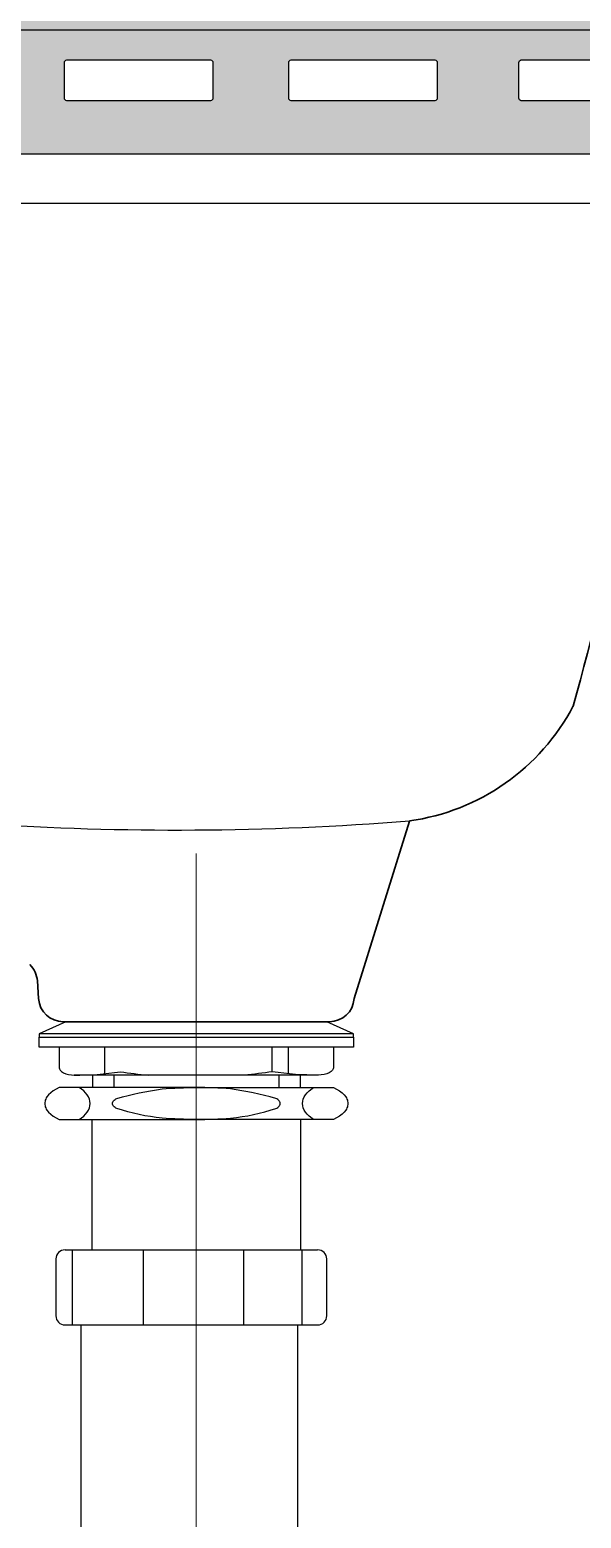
# Model space of a CAD drawing. Header units: millimetres. Extents: x 8119 to 10545, y -178 to 3253.
# Drawn here: x 9833 to 9944.2, y 1069.5 to 1369.5 of the extents above; entities that cross this region are included whole.
import ezdxf
from ezdxf.lldxf.tags import DXFTag

# ---------------------------------------------------------------- set-up
doc = ezdxf.new("R2010")
doc.units = ezdxf.units.MM
doc.header["$LTSCALE"] = 0.2
for name, color, linetype, lineweight in [('CEN', 1, 'CENTER', 5), ('LINE', 7, 'Continuous', 25), ('OUTLINE', 11, 'Continuous', 35)]:
    doc.layers.add(name, color=color, linetype=linetype, lineweight=lineweight)
doc.layers.add('YA', color=7, linetype='Continuous')
tags = doc.linetypes.add('CENTER', pattern=[50.8, 31.75, -6.35, 6.35, -6.35]).pattern_tags.tags
tags[10:11] = [DXFTag(74, 4), DXFTag(75, 0), DXFTag(340, '0'), DXFTag(46, 1.0), DXFTag(50, 0.0), DXFTag(44, 0.0), DXFTag(45, 0.0)]
tags[8:9] = [DXFTag(74, 4), DXFTag(75, 0), DXFTag(340, '0'), DXFTag(46, 1.0), DXFTag(50, 0.0), DXFTag(44, 0.0), DXFTag(45, 0.0)]
tags[6:7] = [DXFTag(74, 4), DXFTag(75, 0), DXFTag(340, '0'), DXFTag(46, 1.0), DXFTag(50, 0.0), DXFTag(44, 0.0), DXFTag(45, 0.0)]
tags[4:5] = [DXFTag(74, 4), DXFTag(75, 0), DXFTag(340, '0'), DXFTag(46, 1.0), DXFTag(50, 0.0), DXFTag(44, 0.0), DXFTag(45, 0.0)]

msp = doc.modelspace()

# ---------------------------------------------------------------- hatches: boundary and pattern name
at = {"layer": 'LINE'}
h = msp.add_hatch(color=256, dxfattribs=at)
h.dxf.hatch_style = 1
h.paths.add_polyline_path([(10068.99, 1374.54), (9569.05, 1374.54, 0.379146), (9563.55, 1369.54), (9577.45, 1369.54), (10061.99, 1369.54), (10064.99, 1369.54), (10074.63, 1369.54, 0.386899)])
h = msp.add_hatch(color=256, dxfattribs=at)
h.dxf.hatch_style = 1
h.paths.add_polyline_path([(9798.19, 1355.24), (9794.7, 1355.24, -0.414214), (9794.2, 1355.74), (9794.2, 1362.95, -0.414214), (9794.7, 1363.45), (9823.65, 1363.45, -0.414214), (9824.15, 1362.95), (9824.15, 1355.74, -0.414214), (9823.65, 1355.24), (9820.06, 1355.24), (9820.06, 1344.54), (10056.99, 1344.54), (10056.99, 1355.24), (10052.08, 1355.24), (10024.89, 1355.24, -0.414214), (10024.39, 1355.74), (10024.39, 1362.95, -0.414214), (10024.89, 1363.45), (10053.84, 1363.45), (10057.6, 1363.45), (10057.6, 1369.54), (9580.89, 1369.54), (9580.89, 1363.45), (9599.39, 1363.45, -0.414364), (9599.89, 1362.95), (9599.89, 1355.74, -0.414214), (9599.39, 1355.24), (9580.91, 1355.24), (9580.91, 1344.54), (9798.19, 1344.54)])
h.paths.add_polyline_path([(9615.75, 1355.74), (9615.75, 1362.95, -0.414214), (9616.25, 1363.45), (9645.2, 1363.45, -0.414214), (9645.7, 1362.95), (9645.7, 1355.74, -0.414214), (9645.2, 1355.24), (9616.25, 1355.24, -0.414214)], flags=16)
h.paths.add_polyline_path([(9658.45, 1355.74), (9658.45, 1362.95, -0.414214), (9658.95, 1363.45), (9687.9, 1363.45, -0.414214), (9688.4, 1362.95), (9688.4, 1355.74, -0.414214), (9687.9, 1355.24), (9658.95, 1355.24, -0.414214)], flags=16)
h.paths.add_polyline_path([(9703.77, 1355.74), (9703.77, 1362.95, -0.414214), (9704.27, 1363.45), (9733.22, 1363.45, -0.414214), (9733.72, 1362.95), (9733.72, 1355.74, -0.414214), (9733.22, 1355.24), (9704.27, 1355.24, -0.414214)], flags=16)
h.paths.add_polyline_path([(9748.4, 1355.74), (9748.4, 1362.95, -0.414214), (9748.9, 1363.45), (9777.84, 1363.45, -0.414214), (9778.34, 1362.95), (9778.34, 1355.74, -0.414214), (9777.84, 1355.24), (9748.9, 1355.24, -0.414214)], flags=16)
h.paths.add_polyline_path([(9840, 1355.74), (9840, 1362.95, -0.414214), (9840.5, 1363.45), (9869.45, 1363.45, -0.414214), (9869.95, 1362.95), (9869.95, 1355.74, -0.414214), (9869.45, 1355.24), (9840.5, 1355.24, -0.414214)], flags=16)
h.paths.add_polyline_path([(9885.22, 1355.74), (9885.22, 1362.95, -0.414214), (9885.72, 1363.45), (9914.67, 1363.45, -0.414214), (9915.17, 1362.95), (9915.17, 1355.74, -0.414214), (9914.67, 1355.24), (9885.72, 1355.24, -0.414214)], flags=16)
h.paths.add_polyline_path([(9931.61, 1355.74), (9931.61, 1362.95, -0.414214), (9932.11, 1363.45), (9961.06, 1363.45, -0.414214), (9961.56, 1362.95), (9961.56, 1355.74, -0.414214), (9961.06, 1355.24), (9932.11, 1355.24, -0.414214)], flags=16)
h.paths.add_polyline_path([(9978, 1355.74), (9978, 1362.95, -0.414214), (9978.5, 1363.45), (10007.45, 1363.45, -0.414214), (10007.95, 1362.95), (10007.95, 1355.74, -0.414214), (10007.45, 1355.24), (9978.5, 1355.24, -0.414214)], flags=16)

# ---------------------------------------------------------------- linework, layer by layer
at = {"layer": 'CEN', "color": 0}
msp.add_line((9866.59, 1050.26), (9866.59, 1203.48), dxfattribs=at)
at = {"layer": 'LINE', "color": 0}
msp.add_line((9576.19, 1369.54), (10061.99, 1369.54), dxfattribs=at)
at = {"layer": 'LINE'}
for p, q in [((9820.06, 1344.54), (10056.99, 1344.54)), ((10057.6, 1334.54), (9820.06, 1334.54))]:
    msp.add_line(p, q, dxfattribs=at)
at = {"layer": 'LINE', "color": 0}
msp.add_arc((9862.56, 1808.2), 600, 257.95365, 274.49381, dxfattribs=at)
at = {"layer": 'OUTLINE', "color": 0}
for p, q in [((9898.4, 1174.21), (9909.55, 1210)), ((9834.79, 1174.21), (9834.55, 1177.77)), ((9839.78, 1169.54), (9893.41, 1169.54))]:
    msp.add_line(p, q, dxfattribs=at)
for centre, radius, start, end in [((9453.5, 1370.34), 507.94, 344.3365, 354.2597), ((9903.6, 1253.65), 44.01, 277.7879, 332.3192), ((9829.56, 1177.44), 5, 3.8141, 46.3282), ((9839.78, 1174.54), 5, 183.8141, 270), ((9893.41, 1174.54), 5, 270, 356.1859)]:
    msp.add_arc(centre, radius, start, end, dxfattribs=at)
at = {"layer": 'YA', "color": 0}
for p, q in [((9848.07, 1164.44), (9848.07, 1159.05)), ((9881.9, 1159.48), (9881.9, 1164.44)), ((9885.12, 1164.44), (9885.12, 1159.05)), ((9891.24, 1158.81), (9841.95, 1158.81)), ((9845.65, 1158.81), (9845.65, 1156.29)), ((9849.94, 1158.81), (9849.94, 1156.29)), ((9883.24, 1158.81), (9883.24, 1156.29)), ((9887.53, 1158.81), (9887.53, 1156.29)), ((9845.59, 1123.56), (9845.59, 1149.85)), ((9887.59, 1149.85), (9887.59, 1123.56)), ((9840.12, 1123.56), (9891.04, 1123.56)), ((9841.64, 1108.43), (9841.64, 1123.56)), ((9855.92, 1108.43), (9855.92, 1123.56)), ((9876.08, 1123.56), (9876.08, 1108.43)), ((9887.84, 1123.56), (9887.84, 1108.43)), ((9838.28, 1121.72), (9838.28, 1110.26)), ((9892.88, 1110.26), (9892.88, 1121.72)), ((9840.12, 1108.43), (9891.04, 1108.43)), ((9843.32, 1108.43), (9843.32, 1057.7)), ((9887, 1108.43), (9887, 1057.7))]:
    msp.add_line(p, q, dxfattribs=at)
for points in [[(9840.5, 1363.45), (9869.45, 1363.45, -0.414214), (9869.95, 1362.95), (9869.95, 1355.74, -0.414214), (9869.45, 1355.24), (9840.5, 1355.24, -0.414214), (9840, 1355.74), (9840, 1362.95, -0.414214)], [(9885.72, 1363.45), (9914.67, 1363.45, -0.414214), (9915.17, 1362.95), (9915.17, 1355.74, -0.414214), (9914.67, 1355.24), (9885.72, 1355.24, -0.414214), (9885.22, 1355.74), (9885.22, 1362.95, -0.414214)], [(9932.11, 1363.45), (9961.06, 1363.45, -0.414214), (9961.56, 1362.95), (9961.56, 1355.74, -0.414214), (9961.06, 1355.24), (9932.11, 1355.24, -0.414214), (9931.61, 1355.74), (9931.61, 1362.95, -0.414214)]]:
    msp.add_lwpolyline(points, format="xyb", close=True, dxfattribs=at)
for points in [[(9840.29, 1169.54), (9834.93, 1167.12)], [(9898.26, 1167.12), (9892.9, 1169.54)], [(9898.26, 1166.45), (9898.26, 1167.12), (9834.93, 1167.12), (9834.93, 1166.45)], [(9866.59, 1166.45), (9898.26, 1166.45), (9898.26, 1164.44), (9834.93, 1164.44), (9834.93, 1166.45), (9866.59, 1166.45)], [(9842.97, 1149.85), (9843.88, 1150.54), (9844.26, 1150.92), (9844.59, 1151.32), (9844.84, 1151.74), (9845.03, 1152.17), (9845.15, 1152.62), (9845.19, 1153.07), (9845.15, 1153.52), (9845.03, 1153.96), (9844.84, 1154.4), (9844.59, 1154.82), (9844.26, 1155.22), (9843.88, 1155.6), (9842.97, 1156.29)], [(9890.21, 1149.85), (9889.31, 1150.54), (9888.92, 1150.92), (9888.6, 1151.32), (9888.34, 1151.74), (9888.15, 1152.17), (9888.04, 1152.62), (9888, 1153.07), (9888.04, 1153.52), (9888.15, 1153.96), (9888.34, 1154.4), (9888.6, 1154.82), (9888.92, 1155.22), (9889.31, 1155.6), (9890.21, 1156.29)]]:
    msp.add_lwpolyline(points, dxfattribs=at)
for points in [[(9838.95, 1164.44), (9838.95, 1160.24), (9838.96, 1160.17), (9838.98, 1160.11), (9839, 1160.04), (9839.06, 1159.9), (9839.16, 1159.76), (9839.28, 1159.62), (9839.44, 1159.49), (9839.62, 1159.36), (9839.83, 1159.25), (9840.31, 1159.05), (9840.84, 1158.91), (9841.4, 1158.83), (9841.95, 1158.81, 0.046901), (9851.28, 1159.48, 0.022789), (9856.89, 1158.81)], [(9894.24, 1164.44), (9894.23, 1160.24), (9894.23, 1160.17), (9894.21, 1160.11), (9894.19, 1160.04), (9894.12, 1159.9), (9894.03, 1159.76), (9893.9, 1159.62), (9893.75, 1159.49), (9893.57, 1159.36), (9893.36, 1159.25), (9892.88, 1159.05), (9892.34, 1158.91), (9891.78, 1158.83), (9891.24, 1158.81, -0.046901), (9881.9, 1159.48, -0.022789), (9876.3, 1158.81)], [(9838.95, 1156.29), (9838.31, 1155.98), (9837.73, 1155.63), (9837.23, 1155.24), (9836.8, 1154.83), (9836.47, 1154.4), (9836.34, 1154.18), (9836.23, 1153.96), (9836.15, 1153.74), (9836.09, 1153.51), (9836.05, 1153.29), (9836.04, 1153.07), (9836.05, 1152.85), (9836.09, 1152.62), (9836.15, 1152.4), (9836.23, 1152.17), (9836.34, 1151.95), (9836.47, 1151.73), (9836.8, 1151.3), (9837.23, 1150.89), (9837.73, 1150.51), (9838.31, 1150.16), (9838.95, 1149.85), (9866.59, 1149.85, -0.019642), (9859.68, 1150.12, -0.053716), (9850.57, 1152.04), (9850.38, 1152.15), (9850.2, 1152.26), (9850.04, 1152.38), (9849.91, 1152.51), (9849.81, 1152.65), (9849.77, 1152.72), (9849.73, 1152.79), (9849.71, 1152.86), (9849.69, 1152.93), (9849.68, 1153), (9849.68, 1153.07), (9849.68, 1153.14), (9849.69, 1153.21), (9849.71, 1153.28), (9849.73, 1153.35), (9849.77, 1153.42), (9849.81, 1153.49), (9849.91, 1153.63), (9850.04, 1153.76), (9850.2, 1153.88), (9850.38, 1153.99), (9850.57, 1154.09, -0.029266), (9859.68, 1156.02, -0.019642), (9866.59, 1156.29), (9838.95, 1156.29)], [(9894.24, 1156.29), (9894.87, 1155.98), (9895.45, 1155.63), (9895.96, 1155.24), (9896.38, 1154.83), (9896.72, 1154.4), (9896.85, 1154.18), (9896.96, 1153.96), (9897.04, 1153.74), (9897.1, 1153.51), (9897.13, 1153.29), (9897.14, 1153.07), (9897.13, 1152.85), (9897.1, 1152.62), (9897.04, 1152.4), (9896.96, 1152.17), (9896.85, 1151.95), (9896.72, 1151.73), (9896.38, 1151.3), (9895.96, 1150.89), (9895.45, 1150.51), (9894.87, 1150.16), (9894.24, 1149.85), (9866.59, 1149.85, 0.019642), (9873.5, 1150.12, 0.053716), (9882.61, 1152.04), (9882.81, 1152.15), (9882.99, 1152.26), (9883.15, 1152.38), (9883.28, 1152.51), (9883.38, 1152.65), (9883.42, 1152.72), (9883.45, 1152.79), (9883.48, 1152.86), (9883.5, 1152.93), (9883.51, 1153), (9883.51, 1153.07), (9883.51, 1153.14), (9883.5, 1153.21), (9883.48, 1153.28), (9883.45, 1153.35), (9883.42, 1153.42), (9883.38, 1153.49), (9883.28, 1153.63), (9883.15, 1153.76), (9882.99, 1153.88), (9882.81, 1153.99), (9882.61, 1154.09, 0.029266), (9873.5, 1156.02, 0.019642), (9866.59, 1156.29), (9894.24, 1156.29)]]:
    msp.add_lwpolyline(points, format="xyb", dxfattribs=at)
for points in [[(9840.12, 1123.56), (9839.1, 1123.56), (9838.28, 1122.73), (9838.28, 1121.72)], [(9840.12, 1123.56), (9839.1, 1123.56), (9838.28, 1122.73), (9838.28, 1121.72)], [(9840.12, 1123.56), (9839.1, 1123.56), (9838.28, 1122.73), (9838.28, 1121.72)], [(9892.88, 1121.72), (9892.88, 1122.73), (9892.06, 1123.56), (9891.04, 1123.56)], [(9892.88, 1121.72), (9892.88, 1122.73), (9892.06, 1123.56), (9891.04, 1123.56)], [(9892.88, 1121.72), (9892.88, 1122.73), (9892.06, 1123.56), (9891.04, 1123.56)], [(9838.28, 1110.26), (9838.28, 1109.25), (9839.1, 1108.43), (9840.12, 1108.43)], [(9838.28, 1110.26), (9838.28, 1109.25), (9839.1, 1108.43), (9840.12, 1108.43)], [(9838.28, 1110.26), (9838.28, 1109.25), (9839.1, 1108.43), (9840.12, 1108.43)], [(9891.04, 1108.43), (9892.06, 1108.43), (9892.88, 1109.25), (9892.88, 1110.26)]]:
    msp.add_open_spline(points, degree=3, dxfattribs=at)

doc.saveas('drawing.dxf')
